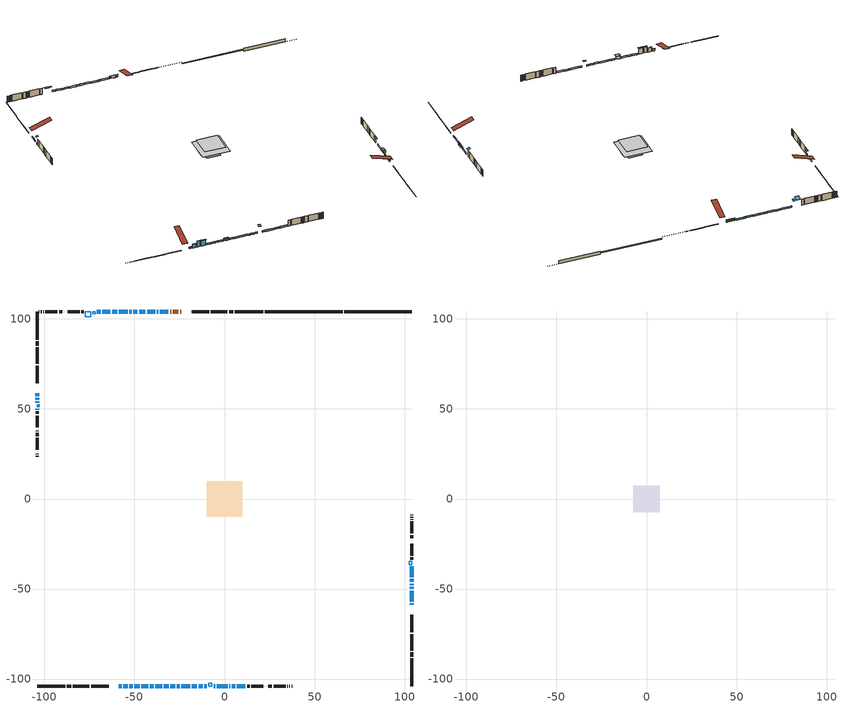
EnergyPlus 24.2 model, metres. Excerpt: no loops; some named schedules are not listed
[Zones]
conditioned space
 floor outside (Floor1 construction): -1.54,-1.54 -1.54,1.54 1.54,1.54 1.54,-1.54 z1.04
 floor outside (Floor2 construction): -2.39,-2.39 -2.39,2.39 2.39,2.39 2.39,-2.39 z1.04
 floor adiabatic (Floor4 construction): -4.76,-4.76 -4.76,4.76 4.76,4.76 4.76,-4.76 z1.04
 floor adiabatic (AdiabaticFloorConstruction): -9.81,-9.81 -9.81,9.81 9.81,9.81 9.81,-9.81 z3.48
 floor foundation (Slab1 construction): -5,-5 -5,5 5,5 5,-5 z-1.37
 floor foundation (Slab2 construction): -7.92,-2.87 -7.92,2.87 7.92,2.87 7.92,-2.87 z-0.4
 wall outside (RimJoist1 construction): 21.49,104.12 5.8,104.12 / -104.12,-104.12 -88.43,-104.12 / -104.12,104.12 -104.12,88.43 / 104.12,-104.12 104.12,-88.43 z1.04:1.34
 wall outside (RimJoist2 construction): 4.88,104.12 2.52,104.12 / -87.51,-104.12 -85.15,-104.12 / -104.12,87.51 -104.12,85.15 / 104.12,-87.51 104.12,-85.15 z1.04:1.34
 wall outside (RimJoist3 construction): 1.59,104.12 -7.63,104.12 / -84.22,-104.12 -75,-104.12 / -104.12,84.22 -104.12,75 / 104.12,-84.22 104.12,-75 z1.04:1.34
 wall outside (RimJoist4 construction): -8.56,104.12 -18.23,104.12 / -74.07,-104.12 -64.4,-104.12 / -104.12,74.07 -104.12,64.4 / 104.12,-74.07 104.12,-64.4 z1.04:1.34
 wall outside (AdiabaticWallConstruction 1): -23.94,104.12 -24.68,104.12 / -25.61,104.12 -28.67,104.12 / -29.6,104.12 -30.18,104.12 z1.04:3.07
 wall outside (AdiabaticWallConstruction): 104.12,-58.69 104.12,-57.93 z1.04:1.96; -31.11,104.12 -35.99,104.12 / -36.91,104.12 -37.49,104.12 / -38.42,104.12 -42.99,104.12 / -58.69,-104.12 -57.17,-104.12 / 104.12,-57 104.12,-50.9 / -46.14,-104.12 -42.48,-104.12 / -41.55,-104.12 -39.41,-104.12 / -104.12,58.69 -104.12,57.17 / -38.49,-104.12 -34.63,-104.12 / 104.12,-43.43 104.12,-37.33 / -43.92,104.12 -47.44,104.12 / -48.37,104.12 -50.67,104.12 / -51.6,104.12 -52.91,104.12 / -53.84,104.12 -58.71,104.12 / -59.64,104.12 -62.39,104.12 / -63.31,104.12 -67.89,104.12 / -30.03,-104.12 -27.36,-104.12 / -26.43,-104.12 -24.83,-104.12 / -23.9,-104.12 -19.03,-104.12 / -18.1,-104.12 -15.35,-104.12 / -14.43,-104.12 -12.14,-104.12 / -11.21,-104.12 -9.78,-104.12 / -68.82,104.12 -70.91,104.12 / -104.12,56.24 -104.12,55.09 / -104.12,54.17 -104.12,53.4 / -6.1,-104.12 -5.16,-104.12 / -4.24,-104.12 1.73,-104.12 / 2.66,-104.12 3.12,-104.12 / 4.04,-104.12 5.84,-104.12 / 6.76,-104.12 11.64,-104.12 / -104.12,50.25 -104.12,49.57 z1.04:2.26; -56.24,-104.12 -53.8,-104.12 z1.04:4.09; -52.87,-104.12 -51.04,-104.12 / -50.11,-104.12 -47.06,-104.12 z1.04:5.51; 104.12,-49.98 104.12,-48.75 z1.04:2.56; 104.12,-47.83 104.12,-46.96 z1.04:2.46; 104.12,-46.04 104.12,-44.36 z1.04:2.41; -33.7,-104.12 -30.96,-104.12 z1.04:3.07
 wall outside (Wall10 construction): -78.13,104.12 -79.48,104.12 / 12.57,-104.12 13.92,-104.12 / -104.12,48.64 -104.12,47.29 / 104.12,-33.75 104.12,-32.4 z1.04:5.92
 wall outside (Wall1 construction): -80.41,104.12 -87,104.12 / 14.85,-104.12 21.45,-104.12 / -104.12,46.36 -104.12,39.76 / 104.12,-31.47 104.12,-24.88 z1.04:5.92
 wall outside (Wall2 construction): -87.93,104.12 -87.97,104.12 / 22.37,-104.12 22.41,-104.12 / -104.12,38.83 -104.12,38.8 / 104.12,-23.95 104.12,-23.91 z1.04:5.92
 wall outside (Wall3 construction): -88.9,104.12 -89.06,104.12 / 23.34,-104.12 23.5,-104.12 / -104.12,37.87 -104.12,37.71 / 104.12,-22.98 104.12,-22.82 z1.04:5.92
 wall outside (Wall4 construction): -89.99,104.12 -91.85,104.12 / 24.43,-104.12 26.3,-104.12 / -104.12,36.78 -104.12,34.91 / 104.12,-21.89 104.12,-20.03 z1.04:5.92
 wall outside (Wall5 construction): -92.78,104.12 -99.53,104.12 / 27.22,-104.12 33.97,-104.12 / -104.12,33.98 -104.12,27.24 / 104.12,-19.1 104.12,-12.35 z1.04:5.92
 wall outside (Wall6 construction): -100.46,104.12 -100.65,104.12 / 34.9,-104.12 35.09,-104.12 / -104.12,26.31 -104.12,26.12 / 104.12,-11.42 104.12,-11.23 z1.04:5.92
 wall outside (Wall7 construction): -101.58,104.12 -101.92,104.12 / 36.02,-104.12 36.36,-104.12 / -104.12,25.19 -104.12,24.85 / 104.12,-10.3 104.12,-9.96 z1.04:5.92
 wall outside (Wall9 construction): -102.85,104.12 -103.19,104.12 / 37.29,-104.12 37.63,-104.12 / -104.12,23.92 -104.12,23.58 / 104.12,-9.03 104.12,-8.69 z1.04:5.92
 wall foundation (FoundationWall1 construction): 66.47,104.12,-1.37 66.47,104.12,1.04 96.34,104.12,1.04 96.34,104.12,-1.27 104.12,104.12,-1.27 104.12,104.12,-1.37
 wall foundation (FoundationWall2 construction): 65.55,104.12 22.42,104.12 z-0.4:0.3
 window (WindowConstruction): 104.12,-58.69 104.12,-57.93 z1.04:1.95
 window (WindowConstruction 2): -31.11,104.12 -35.99,104.12 z1.04:2.26
 window (WindowConstruction 3): -36.92,104.12 -37.49,104.12 z1.04:2.26
 window (WindowConstruction 4): -38.42,104.12 -42.99,104.12 z1.04:2.26
 window (WindowConstruction 5): -58.69,-104.12 -57.17,-104.12 z1.04:2.26
 window (WindowConstruction 6): -56.24,-104.12 -53.8,-104.12 z1.04:4.09
 window (WindowConstruction 1): 104.12,-57 104.12,-50.9 z1.04:2.26
 window (WindowConstruction 7): -52.87,-104.12 -51.04,-104.12 z1.04:5.51
 window (WindowConstruction 8): -50.11,-104.12 -47.06,-104.12 z1.04:5.51
 window (WindowConstruction 9): -46.14,-104.12 -42.48,-104.12 z1.04:2.26
 window (WindowConstruction 10): -41.55,-104.12 -39.42,-104.12 z1.04:2.26
 window (WindowConstruction 11): -104.12,58.69 -104.12,57.17 z1.04:2.26
 window (WindowConstruction 32): -38.49,-104.12 -34.63,-104.12 z1.04:2.26
 window (WindowConstruction 12): 104.12,-49.97 104.12,-48.76 z1.04:2.56
 window (WindowConstruction 13): 104.12,-47.83 104.12,-46.96 z1.04:2.46
 window (WindowConstruction 14): 104.12,-46.03 104.12,-44.36 z1.04:2.41
 window (WindowConstruction 15): 104.12,-43.43 104.12,-37.33 z1.04:2.26
 window (WindowConstruction 16): -43.92,104.12 -47.44,104.12 z1.04:2.26
 window (WindowConstruction 17): -48.37,104.12 -50.67,104.12 z1.04:2.26
 window (WindowConstruction 18): -51.6,104.12 -52.91,104.12 z1.04:2.26
 window (WindowConstruction 19): -53.84,104.12 -58.71,104.12 z1.04:2.26
 window (WindowConstruction 20): -59.64,104.12 -62.39,104.12 z1.04:2.26
 window (WindowConstruction 21): -63.31,104.12 -67.89,104.12 z1.04:2.26
 window (WindowConstruction 22): -33.7,-104.12 -30.96,-104.12 z1.04:3.07
 window (WindowConstruction 23): -30.03,-104.12 -27.36,-104.12 z1.04:2.26
 window (WindowConstruction 24): -26.43,-104.12 -24.83,-104.12 z1.04:2.26
 window (WindowConstruction 25): -23.9,-104.12 -19.03,-104.12 z1.04:2.26
 window (WindowConstruction 26): -18.1,-104.12 -15.36,-104.12 z1.04:2.26
 window (WindowConstruction 27): -14.43,-104.12 -12.14,-104.12 z1.04:2.26
 window (WindowConstruction 28): -11.21,-104.12 -9.78,-104.12 z1.04:2.26
 window (WindowConstruction 29): -68.82,104.12 -70.91,104.12 z1.04:2.26
 window (WindowConstruction 30): -104.12,56.24 -104.12,55.09 z1.04:2.26
 window (WindowConstruction 31): -104.12,54.17 -104.12,53.4 z1.04:2.26
 window (WindowConstruction 38): -6.1,-104.12 -5.17,-104.12 z1.04:2.26
 window (WindowConstruction 33): -4.24,-104.12 1.73,-104.12 z1.04:2.26
 window (WindowConstruction 34): 2.66,-104.12 3.12,-104.12 z1.04:2.26
 window (WindowConstruction 35): 4.05,-104.12 5.84,-104.12 z1.04:2.26
 window (WindowConstruction 36): 6.76,-104.12 11.64,-104.12 z1.04:2.26
 window (WindowConstruction 37): -104.12,50.25 -104.12,49.57 z1.04:2.26
 door (Door): -23.94,104.12 -24.68,104.12 z1.04:3.07
 door (Door 1): -25.61,104.12 -28.67,104.12 z1.04:3.07
 door (Door 2): -29.6,104.12 -30.18,104.12 z1.04:3.07
 ceiling adiabatic (AdiabaticFloorConstruction): 9.81,-9.81 9.81,9.81 -9.81,9.81 -9.81,-9.81 z3.48
 roof outside (AdiabaticRoofConstruction): -73.24,104.12,5.92 -73.24,102.79,6.36 -71.84,102.79,6.36 -71.84,104.12,5.92; 104.12,-34.68,5.92 102.48,-34.68,6.46 102.48,-36.41,6.46 104.12,-36.41,5.92; -104.12,51.18,5.92 -102.89,51.18,6.33 -102.89,52.48,6.33 -104.12,52.48,5.92; -7.02,-104.12,5.92 -7.02,-102.38,6.5 -8.85,-102.38,6.5 -8.85,-104.12,5.92; -77.2,104.12,5.92 -77.2,101.24,6.88 -74.17,101.24,6.88 -74.17,104.12,5.92
 skylight (SkylightConstruction): -73.24,104.12,5.92 -73.24,102.79,6.36 -71.84,102.79,6.36 -71.84,104.12,5.92
 skylight (SkylightConstruction 1): 104.12,-34.68,5.92 102.48,-34.68,6.46 102.48,-36.4,6.46 104.12,-36.4,5.92
 skylight (SkylightConstruction 2): -104.12,51.18,5.92 -102.89,51.18,6.33 -102.89,52.47,6.33 -104.12,52.47,5.92
 skylight (SkylightConstruction 3): -7.02,-104.12,5.92 -7.02,-102.38,6.5 -8.85,-102.38,6.5 -8.85,-104.12,5.92
 skylight (SkylightConstruction 4): -77.2,104.12,5.92 -77.2,101.24,6.88 -74.17,101.24,6.88 -74.17,104.12,5.92
attic - vented
 floor to conditioned space (Floor3 construction Reversed): -7.49,-7.49 -7.49,7.49 7.49,7.49 7.49,-7.49 z5.92
 roof outside (Roof1 construction): -23.01,104.12,5.92 -23.01,89.49,10.79 -19.16,89.49,10.79 -19.16,104.12,5.92; -59.62,-104.12,5.92 -59.62,-89.49,10.79 -63.47,-89.49,10.79 -63.47,-104.12,5.92; -104.12,59.62,5.92 -89.49,59.62,10.79 -89.49,63.47,10.79 -104.12,63.47,5.92; 104.12,-59.62,5.92 89.49,-59.62,10.79 89.49,-63.47,10.79 104.12,-63.47,5.92
shading: 104.12,-57.63 104.12,-58.99 104.73,-58.99 104.73,-57.63 z2.25; -56.87,-104.12 -58.99,-104.12 -58.99,-104.73 -56.87,-104.73 z2.56; -53.5,-104.12 -56.54,-104.12 -56.54,-104.73 -53.5,-104.73 z4.39; -50.74,-104.12 -53.17,-104.12 -53.17,-104.73 -50.74,-104.73 z5.81; -46.77,-104.12 -50.41,-104.12 -50.41,-104.73 -46.77,-104.73 z5.81; 104.12,-48.46 104.12,-50.27 104.73,-50.27 104.73,-48.46 z2.86; 104.12,-46.67 104.12,-48.13 105.64,-48.13 105.64,-46.67 z2.76; 104.12,-44.06 104.12,-46.33 105.64,-46.33 105.64,-44.06 z2.71; -30.66,-104.12 -34,-104.12 -34,-106.25 -30.66,-106.25 z3.37
[Building]
Building 1: Terrain=Suburbs
[Site:Location]
Vancouver Intl AP_BC: Latitude {deg}=49.19; Longitude {deg}=-123.18; Time Zone {hr}=-8; Elevation {m}=4; Keep Site Location Information=Yes
[Site:GroundTemperature:Shallow]
8.06451, 6.96315, 6.87495, 7.3976, 9.49575, 11.5841, 13.3946, 14.5416, 14.639, 13.7062, 11.9418, 9.91751
[Site:WaterMainsTemperature]
Calculation Method=Schedule; Temperature Schedule=mains temperature schedule
[Material] Roughness=Rough; Thermal Absorptance=0.9
Name | Thickness {m} | Conductivity {W/m-K} | Density {kg/m3} | Specific Heat {J/kg-K} | Solar Absorptance | Visible Absorptance
asphalt or fiberglass shingles | 0.00635 | 0.162714 | 1121.4 | 1465.45 | 0.4 | 0.4
asphalt or fiberglass shingles 1 | 0.00635 | 0.162714 | 1121.4 | 1465.45 | 0.7 | 0.7
ceiling loosefill ins | 0.0846667 | 0.0480833 | 16.02 | 1046.75 | 0.7 | 0.7
ceiling stud and cavity | 0.1397 | 0.413208 | 65.682 | 1177.47 | 0.7 | 0.7
concrete 4.0 in. | 0.1016 | 1.803125 | 2242.8 | 837.4 | 0.7 | 0.7
concrete 8.0 in. | 0.2032 | 1.803125 | 2242.8 | 837.4 | 0.7 | 0.7
door material | 0.04445 | 0.0451087 | 512.64 | 1214.23 | 0.7 | 0.7
door material 1 | 0.04445 | 0.188738 | 512.64 | 1214.23 | 0.7 | 0.7
exterior vertical ins | 0.0448461 | 0.029427 | 32.04 | 1214.23 | 0.7 | 0.7
exterior vertical ins 1 | 0.00139922 | 0.029427 | 32.04 | 1214.23 | 0.7 | 0.7
floor covering | 0.0127 | 0.0433444 | 54.468 | 1339.84 | 0.6 | 0.6
floor covering 1 | 0.0127 | 9.015625 | 54.468 | 1339.84 | 0.6 | 0.6
floor rigid ins; rim joist rigid ins; wall rigid ins | 0.051816 | 0.029427 | 32.04 | 1214.23 | 0.7 | 0.7
floor rigid ins 1; roof rigid ins; wall rigid ins 1 | 0.512978 | 0.029427 | 32.04 | 1214.23 | 0.7 | 0.7
floor stud and cavity | 0.1397 | 0.085752 | 92.3553 | 1139.71 | 0.7 | 0.7
floor stud and cavity 1 | 0.1397 | 0.0852911 | 92.3553 | 1139.71 | 0.7 | 0.7
floor stud and cavity 2 | 0.0889 | 0.233522 | 50.32683 | 1063.81 | 0.7 | 0.7
floor stud and cavity 3 | 0.1397 | 1.75129 | 37.0049 | 1207.88 | 0.7 | 0.7
furniture material conditioned space 1 | 0.1524 | 0.115458 | 640.8 | 1214.23 | 0.6 | 0.6
gypsum board | 0.0127 | 0.160291 | 801 | 837.4 | 0.6 | 0.6
gypsum board 1 | 0.00254 | 0.160291 | 801 | 837.4 | 0.6 | 0.6
gypsum board 2 | 0.0127 | 0.160291 | 801 | 837.4 | 0.7 | 0.7
osb sheathing 0.5 in. | 0.0127 | 0.115458 | 512.64 | 1214.23 | 0.7 | 0.7
osb sheathing 0.75 in. | 0.01905 | 0.115458 | 512.64 | 1214.23 | 0.7 | 0.7
osb sheathing 2.0 in. | 0.0508 | 0.115458 | 512.64 | 1214.23 | 0.7 | 0.7
rim joist stud and cavity | 0.0508 | 0.044277 | 125.044 | 1163.47 | 0.6 | 0.6
rim joist stud and cavity 1 | 0.0508 | 0.0448971 | 125.044 | 1163.47 | 0.6 | 0.6
rim joist stud and cavity 2 | 0.0508 | 0.648972 | 50.32683 | 1063.81 | 0.6 | 0.6
roof stud and cavity | 0.18415 | 1.78685 | 37.0049 | 1207.88 | 0.6 | 0.6
wall stud and cavity | 0.1397 | 0.202397 | 139.0536 | 1170.24 | 0.7 | 0.7
wall stud and cavity 1 | 0.1397 | 0.0991731 | 139.0536 | 1170.24 | 0.7 | 0.7
wall stud and cavity 10 | 0.0889 | 0.391764 | 83.0341 | 1211.67 | 0.7 | 0.7
wall stud and cavity 2 | 0.1397 | 0.0919333 | 139.0536 | 1170.24 | 0.7 | 0.7
wall stud and cavity 3 | 0.1397 | 0.169167 | 139.0536 | 1170.24 | 0.7 | 0.7
wall stud and cavity 4 | 0.1397 | 0.196385 | 139.0536 | 1170.24 | 0.7 | 0.7
wall stud and cavity 5 | 0.1397 | 0.0742173 | 139.0536 | 1170.24 | 0.7 | 0.7
wall stud and cavity 6 | 0.1397 | 0.809651 | 139.0536 | 1170.24 | 0.7 | 0.7
wall stud and cavity 7 | 0.1397 | 0.492811 | 139.0536 | 1170.24 | 0.7 | 0.7
wall stud and cavity 8 | 0.0889 | 0.49837 | 6.31874 | 1174.65 | 0.7 | 0.7
wall stud and cavity 9 | 0.0889 | 0.380278 | 52.3479 | 1209.89 | 0.7 | 0.7
wood siding | 0.0254 | 0.102417 | 544.68 | 1172.36 | 0.4 | 0.4
wood siding 1 | 0.00254 | 0.102417 | 544.68 | 1172.36 | 0.4 | 0.4
wood siding 2; wood siding 3; wood siding 4 | 0.0254 | 0.102417 | 544.68 | 1172.36 | 0.7 | 0.7
[WindowMaterial:SimpleGlazingSystem]
Name | U-Factor {W/m2-K} | Solar Heat Gain Coefficient
SkylightMaterial | 4.39501 | 0.746
SkylightMaterial 1 | 4.47778 | 0.7453
SkylightMaterial 2 | 5.09329 | 0.7406
SkylightMaterial 3 | 3.85252 | 0.7502
SkylightMaterial 4 | 3.35341 | 0.754
WindowMaterial | 4.681511 | 0.65
WindowMaterial 1 | 4.619053 | 0.66
WindowMaterial 10 | 3.98539 | 0.69
WindowMaterial 11 | 3.78212 | 0.69
WindowMaterial 12 | 3.51014 | 0.71
WindowMaterial 13 | 5.77339 | 0.76
WindowMaterial 14 | 5.39353 | 0.61
WindowMaterial 15 | 3.648115 | 0.7
WindowMaterial 16 | 5.88865 | 0.78
WindowMaterial 17 | 4.11485 | 0.69
WindowMaterial 18 | 3.95529 | 0.68
WindowMaterial 19 | 3.95529 | 0.7
WindowMaterial 2 | 3.79801 | 0.7
WindowMaterial 20 | 4.292 | 0.68
WindowMaterial 21 | 3.5919 | 0.7
WindowMaterial 22 | 4.44815 | 0.67
WindowMaterial 23 | 2.9219 | 0.67
WindowMaterial 24 | 3.7736 | 0.71
WindowMaterial 25 | 4.02741 | 0.69
WindowMaterial 26 | 2.92474 | 0.67
WindowMaterial 27 | 4.196042 | 0.68
WindowMaterial 28 | 2.949721 | 0.64
WindowMaterial 29 | 4.45382 | 0.67
WindowMaterial 3 | 5.87843 | 0.78
WindowMaterial 30 | 4.92339 | 0.64
WindowMaterial 31 | 4.02059 | 0.69
WindowMaterial 32 | 4.95519 | 0.64
WindowMaterial 33 | 2.96448 | 0.63
WindowMaterial 4 | 4.48392 | 0.67
WindowMaterial 5 | 4.391933 | 0.67
WindowMaterial 6 | 3.87751 | 0.7
WindowMaterial 7 | 3.8054 | 0.69
WindowMaterial 8 | 3.90135 | 0.7
WindowMaterial 9 | 3.84287 | 0.7
[Construction]
AdiabaticFloorConstruction: floor stud and cavity 3, floor rigid ins 1, osb sheathing 0.75 in., floor covering
AdiabaticRoofConstruction: asphalt or fiberglass shingles 1, roof rigid ins, osb sheathing 0.75 in., roof stud and cavity
AdiabaticWallConstruction: wood siding 3, wall rigid ins 1, wall stud and cavity 9, gypsum board
AdiabaticWallConstruction 1: wood siding 4, wall rigid ins 1, wall stud and cavity 9, gypsum board
Door: door material
Door 1; Door 2: door material 1
Floor1 construction: floor stud and cavity, floor rigid ins, osb sheathing 0.75 in., floor covering
Floor2 construction: floor stud and cavity 1, floor rigid ins, osb sheathing 0.75 in., floor covering
Floor3 construction Reversed: gypsum board, ceiling stud and cavity, ceiling loosefill ins
Floor4 construction: floor stud and cavity 2, floor covering 1
FoundationWall1 construction; FoundationWall2 construction: concrete 8.0 in., gypsum board 2
furniture construction conditioned space 1: furniture material conditioned space 1
PartitionWallConstruction: gypsum board, wall stud and cavity 10, gypsum board
RimJoist1 construction; RimJoist3 construction: wood siding 2, rim joist rigid ins, osb sheathing 2.0 in., rim joist stud and cavity
RimJoist2 construction: wood siding 2, rim joist rigid ins, osb sheathing 2.0 in., rim joist stud and cavity 1
RimJoist4 construction: wood siding 2, rim joist stud and cavity 2
Roof1 construction: asphalt or fiberglass shingles
SkylightConstruction: SkylightMaterial
SkylightConstruction 1: SkylightMaterial 1
SkylightConstruction 2: SkylightMaterial 2
SkylightConstruction 3: SkylightMaterial 3
SkylightConstruction 4: SkylightMaterial 4
Slab1 construction; Slab2 construction: concrete 4.0 in.
Wall1 construction: wood siding, wall rigid ins, osb sheathing 0.5 in., wall stud and cavity, gypsum board
Wall10 construction: wood siding 1, wall stud and cavity 8, gypsum board 1
Wall2 construction: wood siding, osb sheathing 0.5 in., wall stud and cavity 1, gypsum board
Wall3 construction: wood siding, osb sheathing 0.5 in., wall stud and cavity 2, gypsum board
Wall4 construction: wood siding, wall rigid ins, osb sheathing 0.5 in., wall stud and cavity 3, gypsum board
Wall5 construction: wood siding, wall rigid ins, osb sheathing 0.5 in., wall stud and cavity 4, gypsum board
Wall6 construction: wood siding, osb sheathing 0.5 in., wall stud and cavity 5, gypsum board
Wall7 construction: wood siding, wall rigid ins, osb sheathing 0.5 in., wall stud and cavity 6, gypsum board
Wall9 construction: wood siding, wall rigid ins, osb sheathing 0.5 in., wall stud and cavity 7, gypsum board
WindowConstruction; WindowConstruction 3: WindowMaterial
WindowConstruction 1; WindowConstruction 12; WindowConstruction 15; WindowConstruction 31: WindowMaterial 1
WindowConstruction 10: WindowMaterial 9
WindowConstruction 11: WindowMaterial 10
WindowConstruction 13: WindowMaterial 11
WindowConstruction 14: WindowMaterial 12
WindowConstruction 16: WindowMaterial 13
WindowConstruction 17: WindowMaterial 14
WindowConstruction 18: WindowMaterial 15
WindowConstruction 19: WindowMaterial 16
WindowConstruction 2: WindowMaterial 2
WindowConstruction 20: WindowMaterial 17
WindowConstruction 21: WindowMaterial 18
WindowConstruction 22: WindowMaterial 19
WindowConstruction 23: WindowMaterial 20
WindowConstruction 24: WindowMaterial 21
WindowConstruction 25; WindowConstruction 36: WindowMaterial 22
WindowConstruction 26: WindowMaterial 23
WindowConstruction 27: WindowMaterial 24
WindowConstruction 28: WindowMaterial 25
WindowConstruction 29: WindowMaterial 26
WindowConstruction 30: WindowMaterial 27
WindowConstruction 32: WindowMaterial 28
WindowConstruction 33: WindowMaterial 29
WindowConstruction 34: WindowMaterial 30
WindowConstruction 35: WindowMaterial 31
WindowConstruction 37: WindowMaterial 32
WindowConstruction 38: WindowMaterial 33
WindowConstruction 4: WindowMaterial 3
WindowConstruction 5: WindowMaterial 4
WindowConstruction 6: WindowMaterial 5
WindowConstruction 7: WindowMaterial 6
WindowConstruction 8: WindowMaterial 7
WindowConstruction 9: WindowMaterial 8
[Zone] Multiplier=1; Part of Total Floor Area=Yes
Name | Volume {m3}
attic - vented | 200.521
conditioned space | 1485.6
[Space]
Name | Zone | Volume {m3}
attic - vented 1 | attic - vented | 200.521
conditioned space 1 | conditioned space | 1485.6
[ZoneInfiltration:EffectiveLeakageArea]
infil attic - vented 1: Zone or Space=attic - vented 1; Schedule=Always On Discrete; Effective Air Leakage Area {cm2}=9292.63; Stack Coefficient=0.000339069; Wind Coefficient=1.24413e-05
[ZoneMixing]
whole house fan mix: Zone or Space=attic - vented; Schedule=Always On Continuous; Design Flow Rate Calculation Method=Flow/Zone; Design Flow Rate {m3/s}=0; Source Zone or Space=conditioned space
[SurfaceProperty:ExposedFoundationPerimeter] Exposed Perimeter Calculation Method=TotalExposedPerimeter
Name | Total Exposed Perimeter {m}
Slab1 | 37.643
Slab2 | 43.129
[InternalMass] Zone or ZoneList=conditioned space; Space or SpaceList=conditioned space 1
Name | Construction | Surface Area {m2}
furniture mass conditioned space 1 | furniture construction conditioned space 1 | 279.396
partition wall mass | PartitionWallConstruction | 607.75
[Lights]
interior lighting: Zone or ZoneList or Space or SpaceList=conditioned space 1; Schedule=interior lighting schedule; Design Level Calculation Method=LightingLevel; Lighting Level {W}=343.2; Return Air Fraction=0; Fraction Radiant=0.6; Fraction Visible=0.2; Fraction Replaceable=1
[People]
occupants: Zone or ZoneList or Space or SpaceList=conditioned space 1; Number of People Schedule=occupants schedule; Number of People Calculation Method=People; Number of People=3; Fraction Radiant=0.314171; Sensible Heat Fraction=0.56303; Activity Level Schedule=occupants activity schedule; Carbon Dioxide Generation Rate {m3/s-W}=0; Enable ASHRAE 55 Comfort Warnings=No; Mean Radiant Temperature Calculation Type=EnclosureAveraged
[ElectricEquipment] Zone or ZoneList or Space or SpaceList=conditioned space 1; Design Level Calculation Method=EquipmentLevel
Name | Schedule | Design Level {W} | Fraction Latent | Fraction Radiant | Fraction Lost
clothes dryer | clothes dryer schedule | 140.772 | 0.015 | 0.081 | 0.85
clothes washer | clothes washer schedule | 32.1985 | 0.03 | 0.162 | 0.7
cooking range | cooking range schedule | 215.147 | 0.08 | 0.432 | 0.2
dishwasher | dishwasher schedule | 66.8632 | 0.3 | 0.18 | 0.4
fridge | fridge schedule | 72.9452 | 0 | 0.6 | 0
mech vent bath fan 0 | mech vent bath fan 0 schedule | 150.6 | 0 | 0 | 1
mech vent bath fan 1 | mech vent bath fan 1 schedule | 150.6 | 0 | 0 | 1
mech vent house fan | mech vent house fan schedule | 81.1133 | 0 | 0 | 0.5
mech vent house fan cfis | mech vent house fan cfis schedule | 0 | 0 | 0 | 0
mech vent range fan 0 | mech vent range fan 0 schedule | 57 | 0 | 0 | 1
misc plug loads | misc plug loads schedule | 494.7 | 0.045 | 0.513 | 0.1
whole house fan | Always On Discrete | 0 | 0 | 0 | 1
[OtherEquipment] Zone or ZoneList or Space or SpaceList=conditioned space 1; Design Level Calculation Method=EquipmentLevel
Name | Fuel Type | Schedule | Design Level {W} | Fraction Latent | Fraction Radiant | Fraction Lost
clothes dryer 1 | Electricity | clothes dryer schedule | 0 | 0.015 | 0.081 | 0.85
cooking range 1 | Electricity | cooking range schedule | 0 | 0.08 | 0.432 | 0.2
general water use latent | None | general water use schedule | 62.594 | 1 | 0 | 0
general water use sensible | None | general water use schedule | -61.6891 | 0 | 0.6 | 0
mech vent house fan latent load | None | Always On Discrete | 0 | 1 | 0 | 0
mech vent house fan sensible load | None | Always On Discrete | 0 | 0 | 0 | 0
water heater energy adjustment1 | NaturalGas | Always On Discrete | 0.01 | 0 | 0 | 1
[ZoneInfiltration:DesignFlowRate] Zone or ZoneList or Space or SpaceList=conditioned space 1; Schedule=Always On Discrete; Design Flow Rate Calculation Method=Flow/Zone; Design Flow Rate {m3/s}=0
infil flow; natural vent flow; whole house fan flow
[Foundation:Kiva] Initial Indoor Air Temperature {C}=18; Wall Depth Below Slab {m}=0.2032; Custom Block X Position 1 {m}=0.2159; Custom Block Z Position 1 {m}=0
Name | Wall Height Above Grade {m} | Custom Block Material Name 1 | Custom Block Depth 1 {m}
Foundation Kiva 1 | 1.03998 | exterior vertical ins | 2.40999
Foundation Kiva 2 | 0.300015 | exterior vertical ins 1 | 0.700004
[Foundation:Kiva:Settings]
Soil Conductivity {W/m-K}=0.849921; Soil Density {kg/m3}=1842.3; Soil Specific Heat {J/kg-K}=418.7; Ground Solar Absorptivity=0.9; Ground Thermal Absorptivity=0.9; Ground Surface Roughness {m}=0.03; Far-Field Width {m}=40; Deep-Ground Boundary Condition=ZeroFlux; Deep-Ground Depth {m}=40; Minimum Cell Dimension {m}=0.2; Maximum Cell Growth Coefficient=3; Simulation Timestep=Timestep
[Exterior:Lights]
exterior lighting: Schedule=exterior lighting schedule; Design Level {W}=75.6
[Schedule:Constant]
Name | Hourly Value
Always On Continuous; mech vent house fan schedule; mech vent house fan cfis schedule; Always On Discrete | 1
occupants activity schedule | 117.228
fridge schedule | 0
[Schedule:Week:Daily]
interior lighting schedule Week Rule - Jan1-Jan27: interior lighting schedule day, interior lighting schedule day, interior lighting schedule day, interior lighting schedule day, interior lighting schedule day, interior lighting schedule day, interior lighting schedule day, interior lighting schedule default day, interior lighting schedule default day, interior lighting schedule default day, interior lighting schedule default day, interior lighting schedule default day
interior lighting schedule Week Rule - Jan28-Feb3: interior lighting schedule day, interior lighting schedule day, interior lighting schedule day, interior lighting schedule day, interior lighting schedule day 1, interior lighting schedule day 1, interior lighting schedule day 1, interior lighting schedule default day, interior lighting schedule default day, interior lighting schedule default day, interior lighting schedule default day, interior lighting schedule default day
interior lighting schedule Week Rule - Feb4-Feb24: interior lighting schedule day 1, interior lighting schedule day 1, interior lighting schedule day 1, interior lighting schedule day 1, interior lighting schedule day 1, interior lighting schedule day 1, interior lighting schedule day 1, interior lighting schedule default day, interior lighting schedule default day, interior lighting schedule default day, interior lighting schedule default day, interior lighting schedule default day
interior lighting schedule Week Rule - Feb25-Mar3: interior lighting schedule day 1, interior lighting schedule day 1, interior lighting schedule day 1, interior lighting schedule day 1, interior lighting schedule day 2, interior lighting schedule day 2, interior lighting schedule day 2, interior lighting schedule default day, interior lighting schedule default day, interior lighting schedule default day, interior lighting schedule default day, interior lighting schedule default day
interior lighting schedule Week Rule - Mar4-Mar31: interior lighting schedule day 2, interior lighting schedule day 2, interior lighting schedule day 2, interior lighting schedule day 2, interior lighting schedule day 2, interior lighting schedule day 2, interior lighting schedule day 2, interior lighting schedule default day, interior lighting schedule default day, interior lighting schedule default day, interior lighting schedule default day, interior lighting schedule default day
interior lighting schedule Week Rule - Apr1-Apr28: interior lighting schedule day 3, interior lighting schedule day 3, interior lighting schedule day 3, interior lighting schedule day 3, interior lighting schedule day 3, interior lighting schedule day 3, interior lighting schedule day 3, interior lighting schedule default day, interior lighting schedule default day, interior lighting schedule default day, interior lighting schedule default day, interior lighting schedule default day
interior lighting schedule Week Rule - Apr29-May5: interior lighting schedule day 3, interior lighting schedule day 3, interior lighting schedule day 4, interior lighting schedule day 4, interior lighting schedule day 4, interior lighting schedule day 4, interior lighting schedule day 4, interior lighting schedule default day, interior lighting schedule default day, interior lighting schedule default day, interior lighting schedule default day, interior lighting schedule default day
interior lighting schedule Week Rule - May6-May26: interior lighting schedule day 4, interior lighting schedule day 4, interior lighting schedule day 4, interior lighting schedule day 4, interior lighting schedule day 4, interior lighting schedule day 4, interior lighting schedule day 4, interior lighting schedule default day, interior lighting schedule default day, interior lighting schedule default day, interior lighting schedule default day, interior lighting schedule default day
interior lighting schedule Week Rule - May27-Jun2: interior lighting schedule day 4, interior lighting schedule day 4, interior lighting schedule day 4, interior lighting schedule day 4, interior lighting schedule day 4, interior lighting schedule day 5, interior lighting schedule day 5, interior lighting schedule default day, interior lighting schedule default day, interior lighting schedule default day, interior lighting schedule default day, interior lighting schedule default day
interior lighting schedule Week Rule - Jun3-Jun30: interior lighting schedule day 5, interior lighting schedule day 5, interior lighting schedule day 5, interior lighting schedule day 5, interior lighting schedule day 5, interior lighting schedule day 5, interior lighting schedule day 5, interior lighting schedule default day, interior lighting schedule default day, interior lighting schedule default day, interior lighting schedule default day, interior lighting schedule default day
interior lighting schedule Week Rule - Jul1-Jul28: interior lighting schedule day 6, interior lighting schedule day 6, interior lighting schedule day 6, interior lighting schedule day 6, interior lighting schedule day 6, interior lighting schedule day 6, interior lighting schedule day 6, interior lighting schedule default day, interior lighting schedule default day, interior lighting schedule default day, interior lighting schedule default day, interior lighting schedule default day
[Schedule:Year]
interior lighting schedule: interior lighting schedule Week Rule - Jan1-Jan27, 1, 1, 1, 27, interior lighting schedule Week Rule - Jan28-Feb3, 1, 28, 2, 3, interior lighting schedule Week Rule - Feb4-Feb24, 2, 4, 2, 24, interior lighting schedule Week Rule - Feb25-Mar3, 2, 25, 3, 3, interior lighting schedule Week Rule - Mar4-Mar31, 3, 4, 3, 31, interior lighting schedule Week Rule - Apr1-Apr28, 4, 1, 4, 28, interior lighting schedule Week Rule - Apr29-May5, 4, 29, 5, 5, interior lighting schedule Week Rule - May6-May26, 5, 6, 5, 26, interior lighting schedule Week Rule - May27-Jun2, 5, 27, 6, 2, interior lighting schedule Week Rule - Jun3-Jun30, 6, 3, 6, 30, interior lighting schedule Week Rule - Jul1-Jul28, 7, 1, 7, 28, interior lighting schedule Week Rule - Jul29-Aug4, 7, 29, 8, 4, interior lighting schedule Week Rule - Aug5-Aug25, 8, 5, 8, 25, interior lighting schedule Week Rule - Aug26-Sep1, 8, 26, 9, 1, interior lighting schedule Week Rule - Sep2-Sep29, 9, 2, 9, 29, interior lighting schedule Week Rule - Sep30-Oct6, 9, 30, 10, 6, interior lighting schedule Week Rule - Oct7-Oct27, 10, 7, 10, 27, interior lighting schedule Week Rule - Oct28-Nov3, 10, 28, 11, 3, interior lighting schedule Week Rule - Nov4-Nov24, 11, 4, 11, 24, interior lighting schedule Week Rule - Nov25-Dec1, 11, 25, 12, 1, interior lighting schedule Week Rule - Dec2-Dec31, 12, 2, 12, 31
occupants schedule: occupants schedule Week Rule - Jan1-Dec31, 1, 1, 12, 31
clothes dryer schedule: clothes dryer schedule Week Rule - Jan1-Dec31, 1, 1, 12, 31
clothes washer schedule: clothes washer schedule Week Rule - Jan1-Dec31, 1, 1, 12, 31
cooking range schedule: cooking range schedule Week Rule - Jan1-Dec31, 1, 1, 12, 31
dishwasher schedule: dishwasher schedule Week Rule - Jan1-Dec31, 1, 1, 12, 31
mech vent bath fan 0 schedule: mech vent bath fan 0 schedule Week Rule - Jan1-Dec31, 1, 1, 12, 31
mech vent bath fan 1 schedule: mech vent bath fan 1 schedule Week Rule - Jan1-Dec31, 1, 1, 12, 31
mech vent range fan 0 schedule: mech vent range fan 0 schedule Week Rule - Jan1-Dec31, 1, 1, 12, 31
misc plug loads schedule: misc plug loads schedule Week Rule - Jan1-Dec31, 1, 1, 12, 31
general water use schedule: general water use schedule Week Rule - Jan1-Dec31, 1, 1, 12, 31
exterior lighting schedule: exterior lighting schedule Week Rule - Jan1-Jan27, 1, 1, 1, 27, exterior lighting schedule Week Rule - Jan28-Feb3, 1, 28, 2, 3, exterior lighting schedule Week Rule - Feb4-Feb24, 2, 4, 2, 24, exterior lighting schedule Week Rule - Feb25-Mar3, 2, 25, 3, 3, exterior lighting schedule Week Rule - Mar4-Mar31, 3, 4, 3, 31, exterior lighting schedule Week Rule - Apr1-Apr28, 4, 1, 4, 28, exterior lighting schedule Week Rule - Apr29-May5, 4, 29, 5, 5, exterior lighting schedule Week Rule - May6-May26, 5, 6, 5, 26, exterior lighting schedule Week Rule - May27-Jun2, 5, 27, 6, 2, exterior lighting schedule Week Rule - Jun3-Jun30, 6, 3, 6, 30, exterior lighting schedule Week Rule - Jul1-Jul28, 7, 1, 7, 28, exterior lighting schedule Week Rule - Jul29-Aug4, 7, 29, 8, 4, exterior lighting schedule Week Rule - Aug5-Aug25, 8, 5, 8, 25, exterior lighting schedule Week Rule - Aug26-Sep1, 8, 26, 9, 1, exterior lighting schedule Week Rule - Sep2-Sep29, 9, 2, 9, 29, exterior lighting schedule Week Rule - Sep30-Oct6, 9, 30, 10, 6, exterior lighting schedule Week Rule - Oct7-Oct27, 10, 7, 10, 27, exterior lighting schedule Week Rule - Oct28-Nov3, 10, 28, 11, 3, exterior lighting schedule Week Rule - Nov4-Nov24, 11, 4, 11, 24, exterior lighting schedule Week Rule - Nov25-Dec1, 11, 25, 12, 1, exterior lighting schedule Week Rule - Dec2-Dec31, 12, 2, 12, 31
[Schedule:Compact]
mains temperature schedule: Through: 01/01, For: AllDays, Until: 24:00, 11.375, Through: 01/02, For: AllDays, Until: 24:00, 11.3367, Through: 01/03, For: AllDays, Until: 24:00, 11.2994, Through: 01/04, For: AllDays, Until: 24:00, 11.2628, Through: 01/05, For: AllDays, Until: 24:00, 11.2267, Through: 01/06, For: AllDays, Until: 24:00, 11.1917, Through: 01/07, For: AllDays, Until: 24:00, 11.1578, Through: 01/08, For: AllDays, Until: 24:00, 11.1244, Through: 01/09, For: AllDays, Until: 24:00, 11.0917, Through: 01/10, For: AllDays, Until: 24:00, 11.06, Through: 01/11, For: AllDays, Until: 24:00, 11.0289, Through: 01/12, For: AllDays, Until: 24:00, 10.9989, Through: 01/13, For: AllDays, Until: 24:00, 10.97, Through: 01/14, For: AllDays, Until: 24:00, 10.9417, Through: 01/15, For: AllDays, Until: 24:00, 10.9139, Through: 01/16, For: AllDays, Until: 24:00, 10.8878, Through: 01/17, For: AllDays, Until: 24:00, 10.8622, Through: 01/18, For: AllDays, Until: 24:00, 10.8372, Through: 01/19, For: AllDays, Until: 24:00, 10.8133, Through: 01/20, For: AllDays, Until: 24:00, 10.7906, Through: 01/21, For: AllDays, Until: 24:00, 10.7683, Through: 01/22, For: AllDays, Until: 24:00, 10.7478, Through: 01/23, For: AllDays, Until: 24:00, 10.7272, Through: 01/24, For: AllDays, Until: 24:00, 10.7083, Through: 01/25, For: AllDays, Until: 24:00, 10.69, Through: 01/26, For: AllDays, Until: 24:00, 10.6728, Through: 01/27, For: AllDays, Until: 24:00, 10.6567, Through: 01/28, For: AllDays, Until: 24:00, 10.6411, Through: 01/29, For: AllDays, Until: 24:00, 10.6267, Through: 01/30, For: AllDays, Until: 24:00, 10.6133, Through: 01/31, For: AllDays, Until: 24:00, 10.6011, Through: 02/01, For: AllDays, Until: 24:00, 10.59, Through: 02/02, For: AllDays, Until: 24:00, 10.5794, Through: 02/03, For: AllDays, Until: 24:00, 10.57, Through: 02/04, For: AllDays, Until: 24:00, 10.5617, Through: 02/05, For: AllDays, Until: 24:00, 10.5539, Through: 02/06, For: AllDays, Until: 24:00, 10.5478, Through: 02/07, For: AllDays, Until: 24:00, 10.5422, Through: 02/08, For: AllDays, Until: 24:00, 10.5378, Through: 02/09, For: AllDays, Until: 24:00, 10.5339, Through: 02/10, For: AllDays, Until: 24:00, 10.5317, Through: 02/11, For: AllDays, Until: 24:00, 10.53, Through: 02/12, For: AllDays, Until: 24:00, 10.53, Through: 02/13, For: AllDays, Until: 24:00, 10.5306, Through: 02/14, For: AllDays, Until: 24:00, 10.5317, Through: 02/15, For: AllDays, Until: 24:00, 10.5344, Through: 02/16, For: AllDays, Until: 24:00, 10.5378, Through: 02/17, For: AllDays, Until: 24:00, 10.5428, Through: 02/18, For: AllDays, Until: 24:00, 10.5483, Through: 02/19, For: AllDays, Until: 24:00, 10.5544, Through: 02/20, For: AllDays, Until: 24:00, 10.5622, Through: 02/21, For: AllDays, Until: 24:00, 10.5706, Through: 02/22, For: AllDays, Until: 24:00, 10.5806, Through: 02/23, For: AllDays, Until: 24:00, 10.5911, Through: 02/24, For: AllDays, Until: 24:00, 10.6022, Through: 02/25, For: AllDays, Until: 24:00, 10.615, Through: 02/26, For: AllDays, Until: 24:00, 10.6283, Through: 02/27, For: AllDays, Until: 24:00, 10.6428, Through: 02/28, For: AllDays, Until: 24:00, 10.6583, Through: 03/01, For: AllDays, Until: 24:00, 10.6744, Through: 03/02, For: AllDays, Until: 24:00, 10.6917, Through: 03/03, For: AllDays, Until: 24:00, 10.71, Through: 03/04, For: AllDays, Until: 24:00, 10.7294, Through: 03/05, For: AllDays, Until: 24:00, 10.7494, Through: 03/06, For: AllDays, Until: 24:00, 10.7706, Through: 03/07, For: AllDays, Until: 24:00, 10.7928, Through: 03/08, For: AllDays, Until: 24:00, 10.8161, Through: 03/09, For: AllDays, Until: 24:00, 10.84, Through: 03/10, For: AllDays, Until: 24:00, 10.8644, Through: 03/11, For: AllDays, Until: 24:00, 10.8906, Through: 03/12, For: AllDays, Until: 24:00, 10.9167, Through: 03/13, For: AllDays, Until: 24:00, 10.9444, Through: 03/14, For: AllDays, Until: 24:00, 10.9728, Through: 03/15, For: AllDays, Until: 24:00, 11.0022, Through: 03/16, For: AllDays, Until: 24:00, 11.0322, Through: 03/17, For: AllDays, Until: 24:00, 11.0633, Through: 03/18, For: AllDays, Until: 24:00, 11.095, Through: 03/19, For: AllDays, Until: 24:00, 11.1278, Through: 03/20, For: AllDays, Until: 24:00, 11.1611, Through: 03/21, For: AllDays, Until: 24:00, 11.1956, Through: 03/22, For: AllDays, Until: 24:00, 11.2306, Through: 03/23, For: AllDays, Until: 24:00, 11.2667, Through: 03/24, For: AllDays, Until: 24:00, 11.3033, Through: 03/25, For: AllDays, Until: 24:00, 11.3406, Through: 03/26, For: AllDays, Until: 24:00, 11.3789, Through: 03/27, For: AllDays, Until: 24:00, 11.4178, Through: 03/28, For: AllDays, Until: 24:00, 11.4572, Through: 03/29, For: AllDays, Until: 24:00, 11.4978, Through: 03/30, For: AllDays, Until: 24:00, 11.5389, Through: 03/31, For: AllDays, Until: 24:00, 11.5811, Through: 04/01, For: AllDays, Until: 24:00, 11.6233, Through: 04/02, For: AllDays, Until: 24:00, 11.6667, Through: 04/03, For: AllDays, Until: 24:00, 11.7106, Through: 04/04, For: AllDays, Until: 24:00, 11.755, Through: 04/05, For: AllDays, Until: 24:00, 11.8006, Through: 04/06, For: AllDays, Until: 24:00, 11.8461, Through: 04/07, For: AllDays, Until: 24:00, 11.8928, Through: 04/08, For: AllDays, Until: 24:00, 11.9394, Through: 04/09, For: AllDays, Until: 24:00, 11.9872, Through: 04/10, For: AllDays, Until: 24:00, 12.0356, Through: 04/11, For: AllDays, Until: 24:00, 12.0844, Through: 04/12, For: AllDays, Until: 24:00, 12.1333, Through: 04/13, For: AllDays, Until: 24:00, 12.1833, Through: 04/14, For: AllDays, Until: 24:00, 12.2339, Through: 04/15, For: AllDays, Until: 24:00, 12.2844, Through: 04/16, For: AllDays, Until: 24:00, 12.3361, Through: 04/17, For: AllDays, Until: 24:00, 12.3878, Through: 04/18, For: AllDays, Until: 24:00, 12.44, Through: 04/19, For: AllDays, Until: 24:00, 12.4928, Through: 04/20, For: AllDays, Until: 24:00, 12.5456, Through: 04/21, For: AllDays, Until: 24:00, 12.5994, Through: 04/22, For: AllDays, Until: 24:00, 12.6533, Through: 04/23, For: AllDays, Until: 24:00, 12.7072, Through: 04/24, For: AllDays, Until: 24:00, 12.7622, Through: 04/25, For: AllDays, Until: 24:00, 12.8172, Through: 04/26, For: AllDays, Until: 24:00, 12.8722, Through: 04/27, For: AllDays, Until: 24:00, 12.9278, Through: 04/28, For: AllDays, Until: 24:00, 12.9839, Through: 04/29, For: AllDays, Until: 24:00, 13.04, Through: 04/30, For: AllDays, Until: 24:00, 13.0961, Through: 05/01, For: AllDays, Until: 24:00, 13.1533, Through: 05/02, For: AllDays, Until: 24:00, 13.21, Through: 05/03, For: AllDays, Until: 24:00, 13.2672, Through: 05/04, For: AllDays, Until: 24:00, 13.3244, Through: 05/05, For: AllDays, Until: 24:00, 13.3817, Through: 05/06, For: AllDays, Until: 24:00, 13.4394, Through: 05/07, For: AllDays, Until: 24:00, 13.4972, Through: 05/08, For: AllDays, Until: 24:00, 13.555, Through: 05/09, For: AllDays, Until: 24:00, 13.6133, Through: 05/10, For: AllDays, Until: 24:00, 13.6711, Through: 05/11, For: AllDays, Until: 24:00, 13.7294, Through: 05/12, For: AllDays, Until: 24:00, 13.7878, Through: 05/13, For: AllDays, Until: 24:00, 13.8461, Through: 05/14, For: AllDays, Until: 24:00, 13.9044, Through: 05/15, For: AllDays, Until: 24:00, 13.9628, Through: 05/16, For: AllDays, Until: 24:00, 14.0211, Through: 05/17, For: AllDays, Until: 24:00, 14.0789, Through: 05/18, For: AllDays, Until: 24:00, 14.1372, Through: 05/19, For: AllDays, Until: 24:00, 14.1956, Through: 05/20, For: AllDays, Until: 24:00, 14.2533, Through: 05/21, For: AllDays, Until: 24:00, 14.3117, Through: 05/22, For: AllDays, Until: 24:00, 14.3694, Through: 05/23, For: AllDays, Until: 24:00, 14.4272, Through: 05/24, For: AllDays, Until: 24:00, 14.4844, Through: 05/25, For: AllDays, Until: 24:00, 14.5422, Through: 05/26, For: AllDays, Until: 24:00, 14.5994, Through: 05/27, For: AllDays, Until: 24:00, 14.6561, Through: 05/28, For: AllDays, Until: 24:00, 14.7128, Through: 05/29, For: AllDays, Until: 24:00, 14.7694, Through: 05/30, For: AllDays, Until: 24:00, 14.8261, Through: 05/31, For: AllDays, Until: 24:00, 14.8817, Through: 06/01, For: AllDays, Until: 24:00, 14.9378, Through: 06/02, For: AllDays, Until: 24:00, 14.9933, Through: 06/03, For: AllDays, Until: 24:00, 15.0483, Through: 06/04, For: AllDays, Until: 24:00, 15.1028, Through: 06/05, For: AllDays, Until: 24:00, 15.1572, Through: 06/06, For: AllDays, Until: 24:00, 15.2117, Through: 06/07, For: AllDays, Until: 24:00, 15.265, Through: 06/08, For: AllDays, Until: 24:00, 15.3183, Through: 06/09, For: AllDays, Until: 24:00, 15.3711, Through: 06/10, For: AllDays, Until: 24:00, 15.4239, Through: 06/11, For: AllDays, Until: 24:00, 15.4756, Through: 06/12, For: AllDays, Until: 24:00, 15.5272, Through: 06/13, For: AllDays, Until: 24:00, 15.5783, Through: 06/14, For: AllDays, Until: 24:00, 15.6289, Through: 06/15, For: AllDays, Until: 24:00, 15.6789, Through: 06/16, For: AllDays, Until: 24:00, 15.7283, Through: 06/17, For: AllDays, Until: 24:00, 15.7772, Through: 06/18, For: AllDays, Until: 24:00, 15.8261, Through: 06/19, For: AllDays, Until: 24:00, 15.8739, Through: 06/20, For: AllDays, Until: 24:00, 15.9211, Through: 06/21, For: AllDays, Until: 24:00, 15.9678, Through: 06/22, For: AllDays, Until: 24:00, 16.0139, Through: 06/23, For: AllDays, Until: 24:00, 16.0594, Through: 06/24, For: AllDays, Until: 24:00, 16.1044, Through: 06/25, For: AllDays, Until: 24:00, 16.1483, Through: 06/26, For: AllDays, Until: 24:00, 16.1922, Through: 06/27, For: AllDays, Until: 24:00, 16.235, Through: 06/28, For: AllDays, Until: 24:00, 16.2772, Through: 06/29, For: AllDays, Until: 24:00, 16.3183, Through: 06/30, For: AllDays, Until: 24:00, 16.3594, Through: 07/01, For: AllDays, Until: 24:00, 16.3994, Through: 07/02, For: AllDays, Until: 24:00, 16.4389, Through: 07/03, For: AllDays, Until: 24:00, 16.4772, Through: 07/04, For: AllDays, Until: 24:00, 16.515, Through: 07/05, For: AllDays, Until: 24:00, 16.5522, Through: 07/06, For: AllDays, Until: 24:00, 16.5883, Through: 07/07, For: AllDays, Until: 24:00, 16.6239, Through: 07/08, For: AllDays, Until: 24:00, 16.6583, Through: 07/09, For: AllDays, Until: 24:00, 16.6922, Through: 07/10, For: AllDays, Until: 24:00, 16.7256, Through: 07/11, For: AllDays, Until: 24:00, 16.7578, Through: 07/12, For: AllDays, Until: 24:00, 16.7889, Through: 07/13, For: AllDays, Until: 24:00, 16.8194, Through: 07/14, For: AllDays, Until: 24:00, 16.8489, Through: 07/15, For: AllDays, Until: 24:00, 16.8778, Through: 07/16, For: AllDays, Until: 24:00, 16.9056, Through: 07/17, For: AllDays, Until: 24:00, 16.9328, Through: 07/18, For: AllDays, Until: 24:00, 16.9589, Through: 07/19, For: AllDays, Until: 24:00, 16.9839, Through: 07/20, For: AllDays, Until: 24:00, 17.0083, Through: 07/21, For: AllDays, Until: 24:00, 17.0317, Through: 07/22, For: AllDays, Until: 24:00, 17.0544, Through: 07/23, For: AllDays, Until: 24:00, 17.0761, Through: 07/24, For: AllDays, Until: 24:00, 17.0967, Through: 07/25, For: AllDays, Until: 24:00, 17.1161, Through: 07/26, For: AllDays, Until: 24:00, 17.135, Through: 07/27, For: AllDays, Until: 24:00, 17.1528, Through: 07/28, For: AllDays, Until: 24:00, 17.1694, Through: 07/29, For: AllDays, Until: 24:00, 17.1856, Through: 07/30, For: AllDays, Until: 24:00, 17.2, Through: 07/31, For: AllDays, Until: 24:00, 17.2144, Through: 08/01, For: AllDays, Until: 24:00, 17.2272, Through: 08/02, For: AllDays, Until: 24:00, 17.2389, Through: 08/03, For: AllDays, Until: 24:00, 17.25, Through: 08/04, For: AllDays, Until: 24:00, 17.26, Through: 08/05, For: AllDays, Until: 24:00, 17.2689, Through: 08/06, For: AllDays, Until: 24:00, 17.2772, Through: 08/07, For: AllDays, Until: 24:00, 17.2839, Through: 08/08, For: AllDays, Until: 24:00, 17.29, Through: 08/09, For: AllDays, Until: 24:00, 17.295, Through: 08/10, For: AllDays, Until: 24:00, 17.2989, Through: 08/11, For: AllDays, Until: 24:00, 17.3022, Through: 08/12, For: AllDays, Until: 24:00, 17.3039, Through: 08/13, For: AllDays, Until: 24:00, 17.305, Through: 08/14, For: AllDays, Until: 24:00, 17.305, Through: 08/15, For: AllDays, Until: 24:00, 17.3039, Through: 08/16, For: AllDays, Until: 24:00, 17.3022, Through: 08/17, For: AllDays, Until: 24:00, 17.2989, Through: 08/18, For: AllDays, Until: 24:00, 17.295, Through: 08/19, For: AllDays, Until: 24:00, 17.29, Through: 08/20, For: AllDays, Until: 24:00, 17.2839, Through: 08/21, For: AllDays, Until: 24:00, 17.2772, Through: 08/22, For: AllDays, Until: 24:00, 17.2689, Through: 08/23, For: AllDays, Until: 24:00, 17.26, Through: 08/24, For: AllDays, Until: 24:00, 17.25, Through: 08/25, For: AllDays, Until: 24:00, 17.2394, Through: 08/26, For: AllDays, Until: 24:00, 17.2272, Through: 08/27, For: AllDays, Until: 24:00, 17.2144, Through: 08/28, For: AllDays, Until: 24:00, 17.2006, Through: 08/29, For: AllDays, Until: 24:00, 17.1856, Through: 08/30, For: AllDays, Until: 24:00, 17.1694, Through: 08/31, For: AllDays, Until: 24:00, 17.1528, Through: 09/01, For: AllDays, Until: 24:00, 17.135, Through: 09/02, For: AllDays, Until: 24:00, 17.1161, Through: 09/03, For: AllDays, Until: 24:00, 17.0967, Through: 09/04, For: AllDays, Until: 24:00, 17.0761, Through: 09/05, For: AllDays, Until: 24:00, 17.0544, Through: 09/06, For: AllDays, Until: 24:00, 17.0322, Through: 09/07, For: AllDays, Until: 24:00, 17.0089, Through: 09/08, For: AllDays, Until: 24:00, 16.9844, Through: 09/09, For: AllDays, Until: 24:00, 16.9589, Through: 09/10, For: AllDays, Until: 24:00, 16.9328, Through: 09/11, For: AllDays, Until: 24:00, 16.9061, Through: 09/12, For: AllDays, Until: 24:00, 16.8783, Through: 09/13, For: AllDays, Until: 24:00, 16.8494, Through: 09/14, For: AllDays, Until: 24:00, 16.8194, Through: 09/15, For: AllDays, Until: 24:00, 16.7894, Through: 09/16, For: AllDays, Until: 24:00, 16.7578, Through: 09/17, For: AllDays, Until: 24:00, 16.7256, Through: 09/18, For: AllDays, Until: 24:00, 16.6928, Through: 09/19, For: AllDays, Until: 24:00, 16.6589, Through: 09/20, For: AllDays, Until: 24:00, 16.6239, Through: 09/21, For: AllDays, Until: 24:00, 16.5889, Through: 09/22, For: AllDays, Until: 24:00, 16.5522, Through: 09/23, For: AllDays, Until: 24:00, 16.5156, Through: 09/24, For: AllDays, Until: 24:00, 16.4778, Through: 09/25, For: AllDays, Until: 24:00, 16.4389, Through: 09/26, For: AllDays, Until: 24:00, 16.3994, Through: 09/27, For: AllDays, Until: 24:00, 16.3594, Through: 09/28, For: AllDays, Until: 24:00, 16.3189, Through: 09/29, For: AllDays, Until: 24:00, 16.2772, Through: 09/30, For: AllDays, Until: 24:00, 16.235, Through: 10/01, For: AllDays, Until: 24:00, 16.1922, Through: 10/02, For: AllDays, Until: 24:00, 16.1489, Through: 10/03, For: AllDays, Until: 24:00, 16.1044, Through: 10/04, For: AllDays, Until: 24:00, 16.06, Through: 10/05, For: AllDays, Until: 24:00, 16.0144, Through: 10/06, For: AllDays, Until: 24:00, 15.9683, Through: 10/07, For: AllDays, Until: 24:00, 15.9217, Through: 10/08, For: AllDays, Until: 24:00, 15.8744, Through: 10/09, For: AllDays, Until: 24:00, 15.8261, Through: 10/10, For: AllDays, Until: 24:00, 15.7778, Through: 10/11, For: AllDays, Until: 24:00, 15.7289, Through: 10/12, For: AllDays, Until: 24:00, 15.6794, Through: 10/13, For: AllDays, Until: 24:00, 15.6294, Through: 10/14, For: AllDays, Until: 24:00, 15.5789, Through: 10/15, For: AllDays, Until: 24:00, 15.5278, Through: 10/16, For: AllDays, Until: 24:00, 15.4761, Through: 10/17, For: AllDays, Until: 24:00, 15.4244, Through: 10/18, For: AllDays, Until: 24:00, 15.3717, Through: 10/19, For: AllDays, Until: 24:00, 15.3189, Through: 10/20, For: AllDays, Until: 24:00, 15.2656, Through: 10/21, For: AllDays, Until: 24:00, 15.2117, Through: 10/22, For: AllDays, Until: 24:00, 15.1578, Through: 10/23, For: AllDays, Until: 24:00, 15.1033, Through: 10/24, For: AllDays, Until: 24:00, 15.0489, Through: 10/25, For: AllDays, Until: 24:00, 14.9933, Through: 10/26, For: AllDays, Until: 24:00, 14.9383, Through: 10/27, For: AllDays, Until: 24:00, 14.8822, Through: 10/28, For: AllDays, Until: 24:00, 14.8261, Through: 10/29, For: AllDays, Until: 24:00, 14.77, Through: 10/30, For: AllDays, Until: 24:00, 14.7133, Through: 10/31, For: AllDays, Until: 24:00, 14.6567, Through: 11/01, For: AllDays, Until: 24:00, 14.5994, Through: 11/02, For: AllDays, Until: 24:00, 14.5428, Through: 11/03, For: AllDays, Until: 24:00, 14.485, Through: 11/04, For: AllDays, Until: 24:00, 14.4278, Through: 11/05, For: AllDays, Until: 24:00, 14.37, Through: 11/06, For: AllDays, Until: 24:00, 14.3122, Through: 11/07, For: AllDays, Until: 24:00, 14.2539, Through: 11/08, For: AllDays, Until: 24:00, 14.1961, Through: 11/09, For: AllDays, Until: 24:00, 14.1378, Through: 11/10, For: AllDays, Until: 24:00, 14.0794, Through: 11/11, For: AllDays, Until: 24:00, 14.0217, Through: 11/12, For: AllDays, Until: 24:00, 13.9633, Through: 11/13, For: AllDays, Until: 24:00, 13.905, Through: 11/14, For: AllDays, Until: 24:00, 13.8467, Through: 11/15, For: AllDays, Until: 24:00, 13.7883, Through: 11/16, For: AllDays, Until: 24:00, 13.73, Through: 11/17, For: AllDays, Until: 24:00, 13.6717, Through: 11/18, For: AllDays, Until: 24:00, 13.6139, Through: 11/19, For: AllDays, Until: 24:00, 13.5556, Through: 11/20, For: AllDays, Until: 24:00, 13.4978, Through: 11/21, For: AllDays, Until: 24:00, 13.44, Through: 11/22, For: AllDays, Until: 24:00, 13.3822, Through: 11/23, For: AllDays, Until: 24:00, 13.325, Through: 11/24, For: AllDays, Until: 24:00, 13.2678, Through: 11/25, For: AllDays, Until: 24:00, 13.2106, Through: 11/26, For: AllDays, Until: 24:00, 13.1533, Through: 11/27, For: AllDays, Until: 24:00, 13.0967, Through: 11/28, For: AllDays, Until: 24:00, 13.0406, Through: 11/29, For: AllDays, Until: 24:00, 12.9844, Through: 11/30, For: AllDays, Until: 24:00, 12.9283, Through: 12/01, For: AllDays, Until: 24:00, 12.8728, Through: 12/02, For: AllDays, Until: 24:00, 12.8172, Through: 12/03, For: AllDays, Until: 24:00, 12.7622, Through: 12/04, For: AllDays, Until: 24:00, 12.7078, Through: 12/05, For: AllDays, Until: 24:00, 12.6533, Through: 12/06, For: AllDays, Until: 24:00, 12.5994, Through: 12/07, For: AllDays, Until: 24:00, 12.5461, Through: 12/08, For: AllDays, Until: 24:00, 12.4928, Through: 12/09, For: AllDays, Until: 24:00, 12.4406, Through: 12/10, For: AllDays, Until: 24:00, 12.3883, Through: 12/11, For: AllDays, Until: 24:00, 12.3361, Through: 12/12, For: AllDays, Until: 24:00, 12.285, Through: 12/13, For: AllDays, Until: 24:00, 12.2339, Through: 12/14, For: AllDays, Until: 24:00, 12.1839, Through: 12/15, For: AllDays, Until: 24:00, 12.1339, Through: 12/16, For: AllDays, Until: 24:00, 12.0844, Through: 12/17, For: AllDays, Until: 24:00, 12.0361, Through: 12/18, For: AllDays, Until: 24:00, 11.9878, Through: 12/19, For: AllDays, Until: 24:00, 11.94, Through: 12/20, For: AllDays, Until: 24:00, 11.8933, Through: 12/21, For: AllDays, Until: 24:00, 11.8467, Through: 12/22, For: AllDays, Until: 24:00, 11.8006, Through: 12/23, For: AllDays, Until: 24:00, 11.7556, Through: 12/24, For: AllDays, Until: 24:00, 11.7111, Through: 12/25, For: AllDays, Until: 24:00, 11.6672, Through: 12/26, For: AllDays, Until: 24:00, 11.6239, Through: 12/27, For: AllDays, Until: 24:00, 11.5811, Through: 12/28, For: AllDays, Until: 24:00, 11.5394, Through: 12/29, For: AllDays, Until: 24:00, 11.4983, Through: 12/30, For: AllDays, Until: 24:00, 11.4578, Through: 12/31, For: AllDays, Until: 24:00, 11.4183
